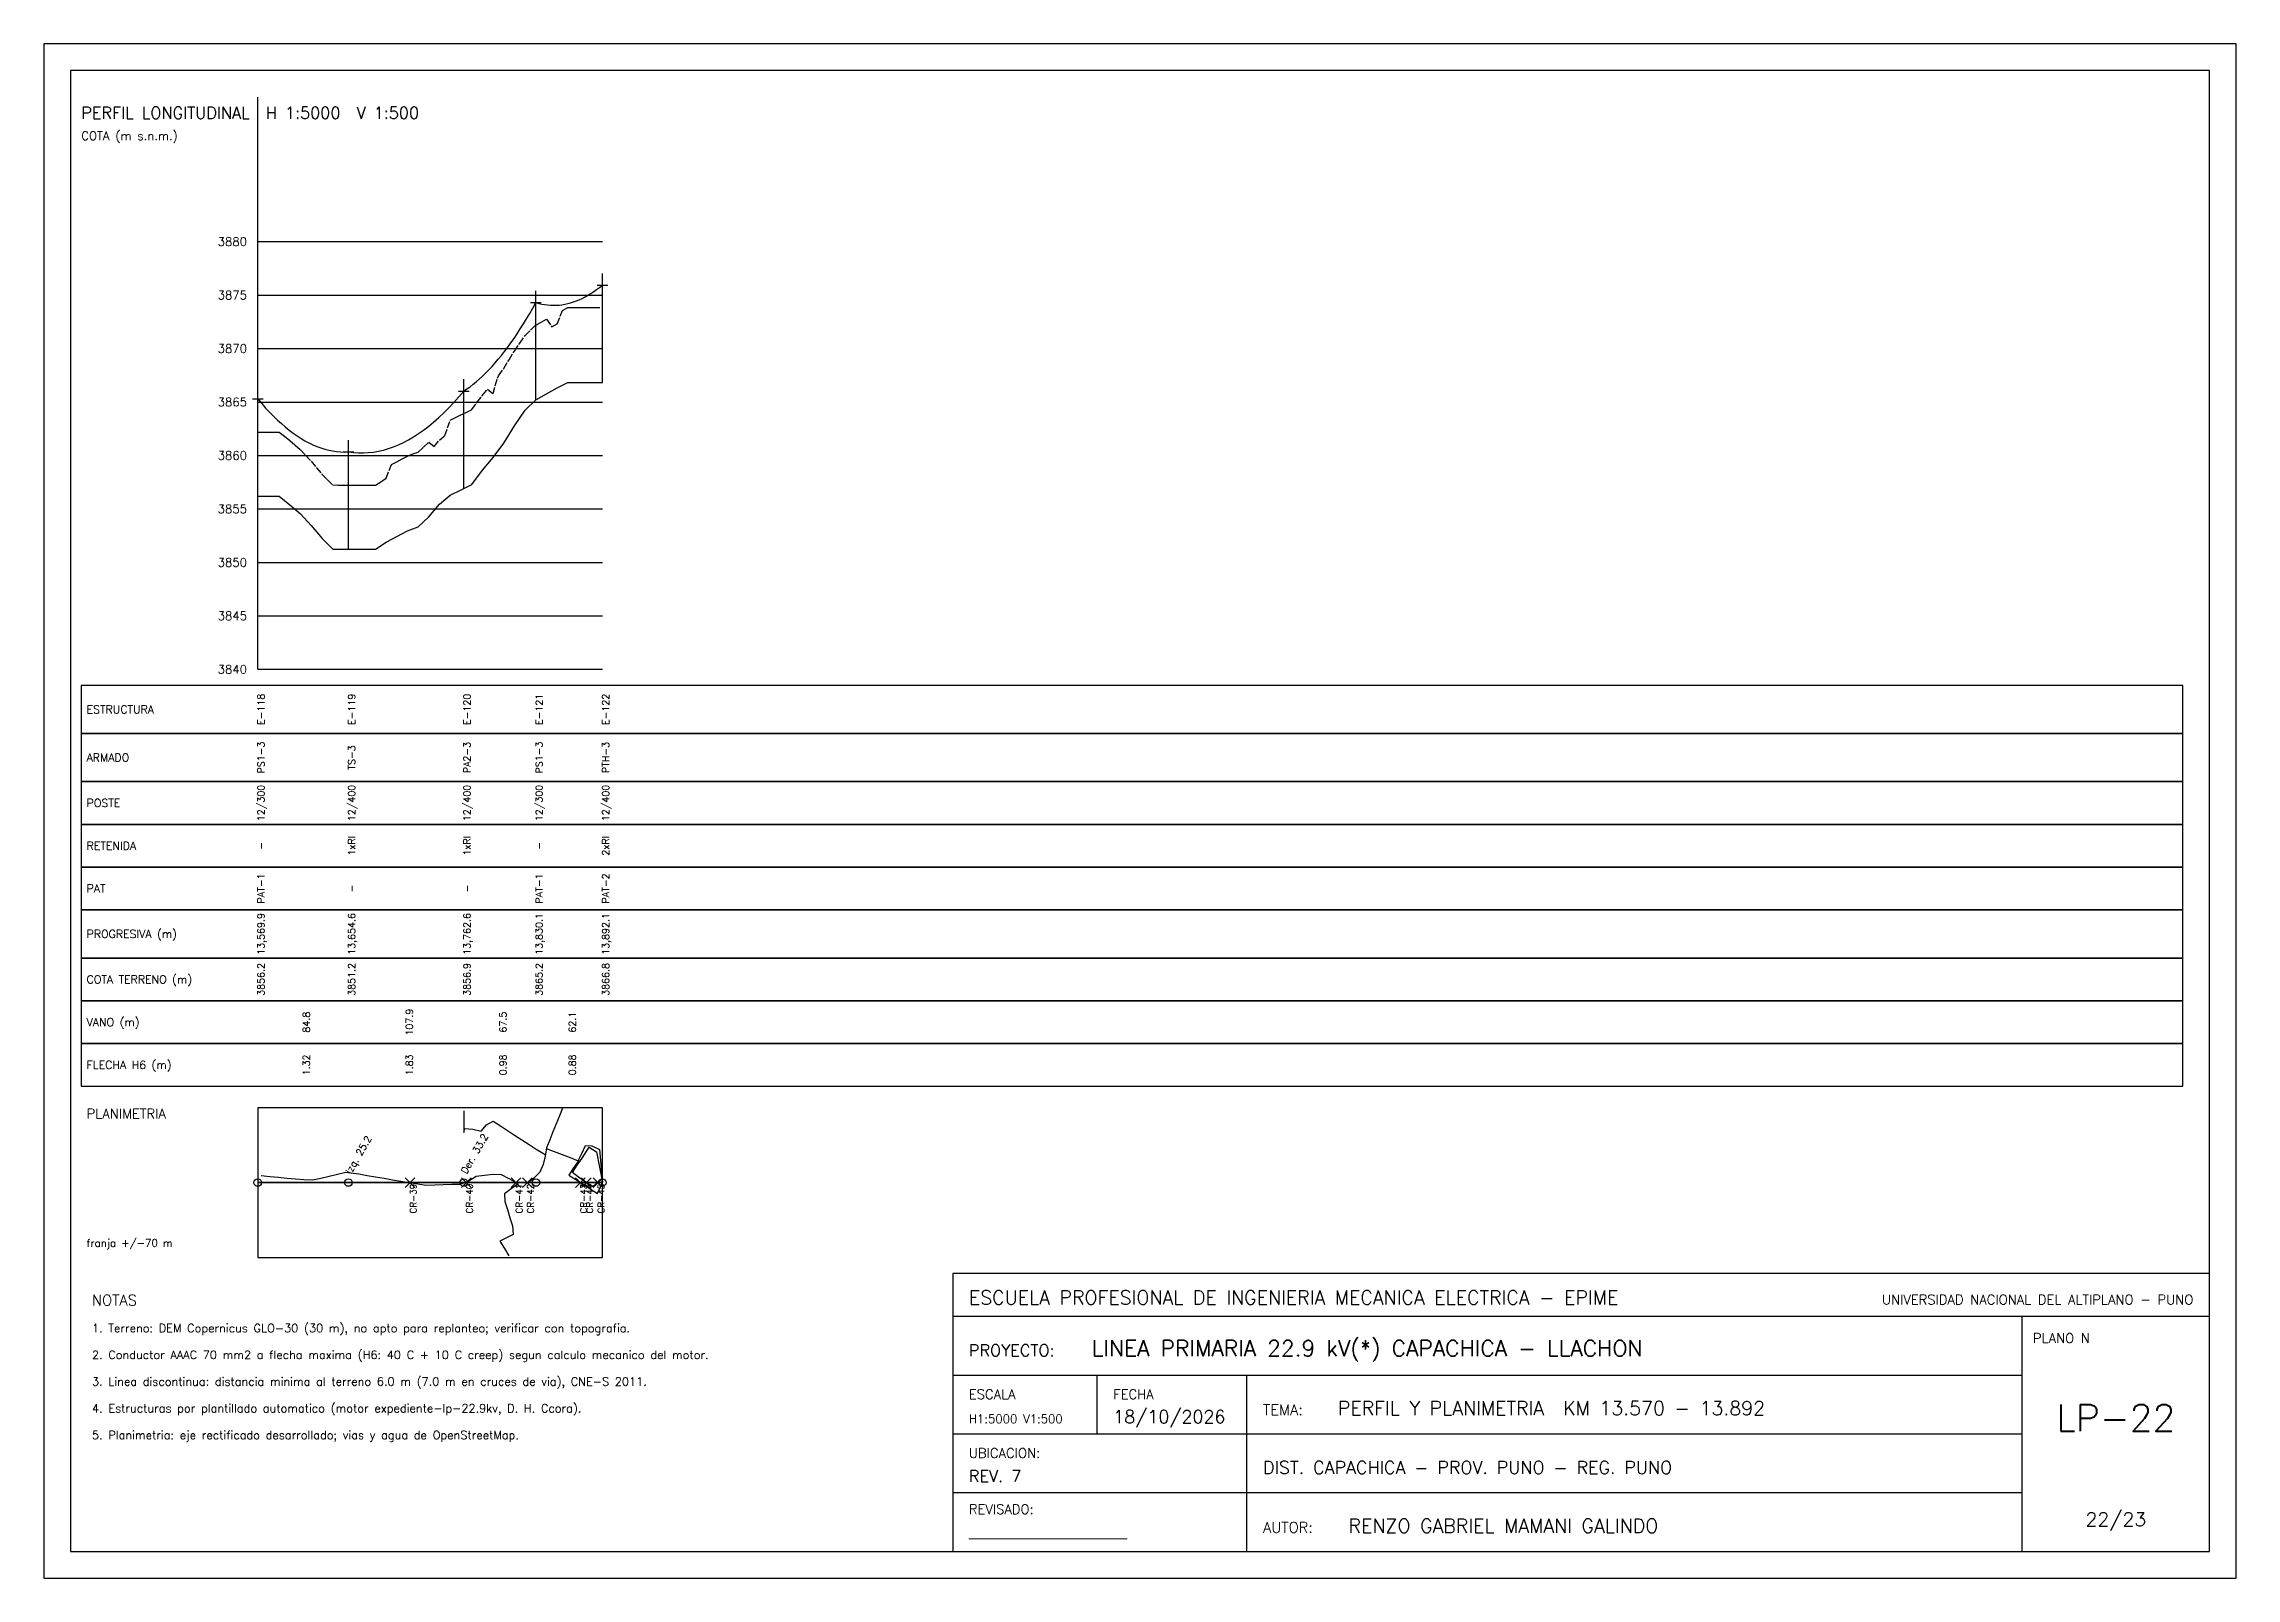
# Paper-space layout 'LP-22' of a CAD drawing. Header units: metres, sheet in millimetres. Extents: x 5 to 415, y 5 to 292.
import ezdxf
from ezdxf.enums import TextEntityAlignment as Align

# ---------------------------------------------------------------- set-up
doc = ezdxf.new("R2010")
doc.units = ezdxf.units.M
doc.linetypes.add('DASHED', pattern=[1.524, 1.27, -0.254])
for name, color, linetype in [('AGUA', 5, 'Continuous'), ('CRUCES', 30, 'Continuous'), ('MARCO', 7, 'Continuous'), ('PP_CONDUCTOR', 5, 'Continuous'), ('PP_DIST_SEGURIDAD', 6, 'DASHED'), ('PP_GRILLA', 8, 'Continuous'), ('PP_POSTE', 1, 'Continuous'), ('PP_TABLA', 8, 'Continuous'), ('PP_TERRENO', 34, 'Continuous'), ('PP_TEXTO', 7, 'Continuous'), ('ROTULO', 7, 'Continuous'), ('RP_CONDUCTOR', 5, 'Continuous'), ('RP_POSTE', 1, 'Continuous'), ('VIAS', 8, 'Continuous')]:
    doc.layers.add(name, color=color, linetype=linetype)
doc.styles.add('ROMANS', font='romans.shx')

psp = doc.layouts.new('LP-22')

# ---------------------------------------------------------------- linework, layer by layer
at = {"layer": 'AGUA'}
for points in [[(109.27, 79.1), (109.45, 79), (109.27, 79.1)], [(109.45, 79), (109.44, 79.39), (109.45, 79), (109.45, 79), (109.45, 79), (109.45, 79), (109.45, 79), (109.45, 79)]]:
    psp.add_lwpolyline(points, dxfattribs=at)
at = {"layer": 'CRUCES'}
for p, q in [((72.58, 78.1), (74.38, 79.9)), ((72.58, 79.9), (74.38, 78.1)), ((83.1, 78.1), (84.9, 79.9)), ((83.1, 79.9), (84.9, 78.1)), ((92.4, 78.1), (94.2, 79.9)), ((92.4, 79.9), (94.2, 78.1)), ((94.52, 78.1), (96.32, 79.9)), ((94.52, 79.9), (96.32, 78.1)), ((104.44, 78.1), (106.24, 79.9)), ((104.44, 79.9), (106.24, 78.1)), ((105.58, 78.1), (107.38, 79.9)), ((105.58, 79.9), (107.38, 78.1)), ((107.72, 78.1), (109.52, 79.9)), ((107.72, 79.9), (109.52, 78.1))]:
    psp.add_line(p, q, dxfattribs=at)
at = {"layer": 'MARCO'}
for points in [[(5, 5), (415, 5), (415, 292), (5, 292)], [(10, 10), (410, 10), (410, 287), (10, 287)]]:
    psp.add_lwpolyline(points, close=True, dxfattribs=at)
at = {"layer": 'PP_CONDUCTOR'}
for points in [[(97.03, 243.61), (97.57, 243.46), (98.11, 243.33), (98.65, 243.24), (99.19, 243.16), (99.73, 243.12), (100.27, 243.1), (100.81, 243.11), (101.35, 243.14), (101.89, 243.21), (102.43, 243.3), (102.97, 243.41), (103.51, 243.55), (104.05, 243.72), (104.59, 243.92), (105.13, 244.14), (105.67, 244.39), (106.21, 244.66), (106.75, 244.96), (107.29, 245.29), (107.83, 245.65), (108.37, 246.03), (108.91, 246.44), (109.45, 246.87)], [(83.53, 227.05), (84.12, 227.44), (84.71, 227.87), (85.29, 228.32), (85.88, 228.8), (86.47, 229.31), (87.06, 229.86), (87.64, 230.43), (88.23, 231.03), (88.82, 231.66), (89.4, 232.32), (89.99, 233.01), (90.58, 233.73), (91.16, 234.48), (91.75, 235.26), (92.34, 236.07), (92.93, 236.91), (93.51, 237.78), (94.1, 238.67), (94.69, 239.6), (95.27, 240.56), (95.86, 241.55), (96.45, 242.56), (97.03, 243.61)], [(45, 225.59), (45.74, 224.72), (46.47, 223.88), (47.21, 223.09), (47.95, 222.34), (48.69, 221.63), (49.42, 220.96), (50.16, 220.33), (50.9, 219.74), (51.63, 219.18), (52.37, 218.67), (53.11, 218.2), (53.84, 217.77), (54.58, 217.38), (55.32, 217.02), (56.06, 216.71), (56.79, 216.44), (57.53, 216.21), (58.27, 216.02), (59, 215.87), (59.74, 215.75), (60.48, 215.68), (61.21, 215.65), (61.95, 215.66)], [(61.95, 215.66), (62.89, 215.54), (63.83, 215.48), (64.77, 215.48), (65.71, 215.53), (66.64, 215.64), (67.58, 215.8), (68.52, 216.02), (69.46, 216.3), (70.4, 216.63), (71.34, 217.01), (72.27, 217.45), (73.21, 217.94), (74.15, 218.5), (75.09, 219.1), (76.03, 219.76), (76.97, 220.48), (77.9, 221.25), (78.84, 222.08), (79.78, 222.96), (80.72, 223.9), (81.66, 224.9), (82.6, 225.94), (83.53, 227.05)]]:
    psp.add_lwpolyline(points, dxfattribs=at)
at = {"layer": 'PP_DIST_SEGURIDAD'}
psp.add_lwpolyline([(45, 219.39), (46, 219.39), (47, 219.39), (48, 219.39), (49, 219.39), (50, 218.61), (51, 217.81), (52, 216.95), (53, 216.08), (54, 215.01), (55, 213.94), (56, 212.72), (57, 211.5), (58, 210.49), (59, 209.48), (60, 209.46), (61, 209.46), (62, 209.46), (63, 209.46), (64, 209.46), (65, 209.46), (66, 209.46), (67, 209.46), (68, 210.1), (69, 210.77), (70, 213.31), (71, 213.84), (72, 214.37), (73, 214.9), (74, 215.28), (75, 215.65), (76, 216.57), (77, 217.5), (78, 216.68), (79, 217.86), (80, 218.73), (81, 221.58), (82, 222.09), (83, 222.59), (84, 223.07), (85, 223.56), (86, 224.9), (87, 226.25), (88, 227.41), (89, 226.57), (90, 229.93), (91, 231.3), (92, 232.91), (93, 234.53), (94, 235.99), (95, 237.45), (96, 238.42), (97, 239.38), (98, 239.94), (99, 240.49), (100, 239.07), (101, 239.64), (102, 242.15), (103, 242.66), (104, 242.67), (105, 242.67), (106, 242.67), (107, 242.67), (108, 242.67), (109, 242.67)], dxfattribs=at)
at = {"layer": 'PP_GRILLA'}
for p, q in [((45, 175), (45, 282)), ((45, 255), (109.45, 255)), ((45, 245), (109.45, 245)), ((45, 235), (109.45, 235)), ((45, 225), (109.45, 225)), ((45, 215), (109.45, 215)), ((45, 205), (109.45, 205)), ((45, 195), (109.45, 195)), ((45, 185), (109.45, 185)), ((45, 175), (109.45, 175))]:
    psp.add_line(p, q, dxfattribs=at)
at = {"layer": 'PP_POSTE'}
for p, q in [((108.45, 246.87), (110.45, 246.87)), ((109.45, 228.67), (109.45, 249.07)), ((96.03, 243.61), (98.03, 243.61)), ((97.03, 225.41), (97.03, 245.81)), ((44, 225.59), (46, 225.59)), ((45, 207.39), (45, 227.79)), ((82.53, 227.05), (84.53, 227.05)), ((83.53, 208.85), (83.53, 229.25)), ((61.95, 197.46), (61.95, 217.86)), ((60.95, 215.66), (62.95, 215.66))]:
    psp.add_line(p, q, dxfattribs=at)
at = {"layer": 'PP_TABLA'}
for points in [[(12, 163), (405, 163), (405, 172), (12, 172)], [(12, 154), (405, 154), (405, 163), (12, 163)], [(12, 146), (405, 146), (405, 154), (12, 154)], [(12, 138), (405, 138), (405, 146), (12, 146)], [(12, 130), (405, 130), (405, 138), (12, 138)], [(12, 121), (405, 121), (405, 130), (12, 130)], [(12, 113), (405, 113), (405, 121), (12, 121)], [(12, 105), (405, 105), (405, 113), (12, 113)], [(12, 97), (405, 97), (405, 105), (12, 105)], [(45, 65), (109.45, 65), (109.45, 93), (45, 93)]]:
    psp.add_lwpolyline(points, close=True, dxfattribs=at)
at = {"layer": 'PP_TERRENO'}
psp.add_lwpolyline([(45.02, 207.39), (47.02, 207.39), (49.02, 207.39), (51.02, 205.79), (53.02, 204.06), (55.02, 201.92), (57.02, 199.48), (59.02, 197.46), (61.02, 197.46), (63.02, 197.46), (65.02, 197.46), (67.02, 197.46), (69.02, 198.78), (71.02, 199.86), (73.02, 200.91), (75.02, 201.66), (77.02, 203.52), (79.02, 205.89), (81.02, 207.6), (83.02, 208.6), (85.02, 209.57), (87.02, 212.28), (89.02, 214.6), (91.02, 217.33), (93.02, 220.56), (95.02, 223.48), (97.02, 225.4), (99.02, 226.51), (101.02, 227.65), (103.02, 228.67), (105.02, 228.67), (107.02, 228.67), (109.02, 228.67), (109.45, 228.67)], dxfattribs=at)
at = {"layer": 'ROTULO'}
for p, q in [((175, 54), (375, 54)), ((175, 54), (410, 54)), ((375, 10), (375, 54)), ((175, 43), (375, 43)), ((202, 32), (202, 43)), ((230, 10), (230, 43)), ((175, 32), (375, 32)), ((175, 21), (375, 21))]:
    psp.add_line(p, q, dxfattribs=at)
psp.add_lwpolyline([(175, 10), (410, 10), (410, 62), (175, 62)], close=True, dxfattribs=at)
at = {"layer": 'RP_CONDUCTOR', "lineweight": 35}
psp.add_line((45, 79), (109.45, 79), dxfattribs=at)
at = {"layer": 'RP_POSTE'}
for centre in [(45, 79), (61.95, 79), (83.53, 79), (97.03, 79), (109.45, 79)]:
    psp.add_circle(centre, 0.7, dxfattribs=at)
at = {"layer": 'VIAS'}
for points in [[(83.53, 92.42), (83.53, 91.44), (83.53, 90.31), (83.53, 89.66), (83.53, 89), (83.53, 88.34), (83.73, 89.09), (85.25, 89), (86.8, 88.61), (87.79, 89.79), (89.04, 90.46), (90.39, 89.61), (91.72, 88.72), (93.05, 87.84), (94.39, 86.97), (95.74, 86.1), (97.09, 85.24), (98.46, 84.42), (98.83, 84.19)], [(102.02, 92.93), (101.42, 91.45), (100.81, 89.97), (100.21, 88.48), (99.61, 87), (99.01, 85.52), (98.77, 83.94), (98.36, 82.4), (97.75, 80.96), (96.61, 79.85), (95.79, 79.05)], [(98.96, 85.39), (100.45, 84.81), (101.94, 84.24), (103.43, 83.66), (104.93, 83.08), (105.62, 84.46), (106.29, 85.92), (107.49, 85.89), (108.93, 85.19), (109.45, 79), (109.45, 79), (109.45, 79), (109.45, 79), (109.45, 79), (109.45, 79), (109.45, 79), (109.45, 79), (109.45, 79), (109.45, 79), (109.45, 79), (109.45, 79), (109.45, 79)], [(104.98, 83.06), (104.08, 81.74), (103.19, 80.41), (104.51, 79.54), (105.86, 78.68), (107.2, 77.81), (108.55, 76.95), (109.45, 79), (109.45, 79), (109.45, 79), (109.45, 79), (109.45, 79), (109.45, 79), (109.45, 79), (109.45, 79), (109.45, 79), (109.45, 79), (109.45, 79), (109.45, 79), (109.45, 79)], [(107, 85.63), (108.34, 84.75), (109.45, 79), (109.45, 79), (109.45, 79), (109.45, 79), (108.66, 79.06), (107.67, 78.23), (106.33, 79.1), (104.99, 79.98), (103.89, 80.9), (104.77, 82.24), (105.65, 83.57), (106.53, 84.91), (107, 85.63)], [(105.25, 82.96), (104.98, 83.06)], [(45.67, 80.31), (47.27, 80.16), (48.86, 80.01), (50.45, 79.85), (52.04, 79.7), (53.64, 79.55), (55.22, 79.48), (56.78, 79.85), (58.34, 80.21), (59.9, 80.58), (61.45, 80.95), (63.89, 80.64), (65.46, 80.31), (67.04, 80.05), (68.62, 79.79), (70.2, 79.53), (71.78, 79.28), (73.35, 79.02), (74.93, 78.76), (76.52, 78.54), (78.11, 78.59), (79.71, 78.63), (81.31, 78.67), (82.91, 78.71), (84.49, 79.33), (85.83, 80.17), (87.41, 80.37), (89, 80.58), (90.54, 80.5), (91.95, 79.74), (93.35, 78.98), (94.9, 78.93), (95.79, 79.05)], [(93.71, 78.78), (92.42, 77.84), (91.13, 76.89), (91.23, 75.48), (91.7, 73.95), (92.17, 72.42), (92.64, 70.89), (92.78, 69.3), (91.5, 68.65), (90.29, 68.05), (91.12, 66.68), (91.95, 65.31)], [(109.45, 79), (109.45, 79), (109.45, 79), (109.45, 79), (109.45, 79), (109.45, 79), (109.45, 79), (109.45, 79), (109.45, 79), (109.45, 79), (109.45, 79), (109.45, 79), (109.45, 79), (109.45, 79), (109.45, 79), (109.45, 79), (109.45, 79), (109.45, 79), (109.45, 79), (109.45, 79), (109.45, 79), (109.45, 79), (109.45, 79), (109.45, 79), (109.45, 79), (109.45, 79), (109.45, 79), (109.45, 79), (109.45, 79), (109.45, 79), (109.45, 79), (109.45, 79), (109.45, 79), (109.45, 79), (109.45, 79), (109.45, 79), (109.45, 79), (109.45, 79), (109.45, 79), (109.45, 79), (109.45, 79), (109.45, 79), (109.45, 79), (109.45, 79), (109.45, 79), (109.45, 79), (109.45, 79), (109.45, 79), (109.45, 79), (109.45, 79), (109.45, 79), (109.45, 79), (109.45, 79), (109.45, 79), (109.45, 79), (109.45, 79), (109.45, 79), (109.45, 79), (109.45, 79), (109.45, 79), (109.45, 79), (109.45, 79), (109.45, 79), (109.45, 79), (109.45, 79), (109.45, 79), (109.45, 79), (109.45, 79), (109.45, 79), (109.45, 79), (109.45, 79), (109.45, 79), (109.45, 79), (109.45, 79), (109.45, 79), (109.45, 79), (109.45, 79), (109.45, 79), (109.45, 79), (109.45, 79), (109.45, 79), (109.45, 79), (109.45, 79), (109.45, 79), (109.45, 79), (109.45, 79), (109.45, 79), (109.45, 79), (109.45, 79), (109.45, 79), (109.45, 79), (109.45, 79), (109.45, 79), (109.45, 79), (109.45, 79), (109.45, 79), (109.45, 79), (109.45, 79), (109.45, 79), (109.45, 79), (109.45, 79), (109.45, 79), (109.45, 79), (109.45, 79), (109.45, 79), (109.45, 79), (109.45, 79), (109.45, 79), (109.45, 79), (109.45, 79), (109.45, 79), (109.45, 79), (109.45, 79), (109.45, 79), (109.45, 79), (109.45, 79), (109.45, 79), (109.45, 79), (109.45, 79), (109.45, 79), (109.45, 79), (109.45, 79), (109.45, 79), (109.45, 79), (109.45, 79), (109.45, 79), (109.45, 79), (109.45, 79), (109.45, 79), (109.45, 79), (109.45, 79), (109.45, 79), (109.45, 79), (109.45, 79), (109.45, 79), (109.45, 79), (109.45, 79), (109.45, 79), (109.45, 79), (109.45, 79), (109.45, 79), (109.45, 79), (109.45, 79), (109.45, 79), (109.45, 79), (109.45, 79), (109.45, 79), (109.45, 79), (109.45, 79), (109.45, 79), (109.45, 79), (109.45, 79), (109.45, 79), (109.45, 79), (109.45, 79), (109.45, 79), (109.45, 79), (109.45, 79), (109.45, 79), (109.45, 79), (109.45, 79), (109.45, 79), (109.45, 79), (109.45, 79), (109.45, 79), (109.45, 79), (109.45, 79), (109.45, 79), (109.45, 79), (109.45, 79), (109.45, 79), (109.45, 79), (109.45, 79), (109.45, 79), (109.45, 79), (109.45, 79), (109.45, 79), (109.45, 79), (109.45, 79), (109.45, 79), (109.45, 79), (109.45, 79), (109.45, 79), (109.45, 79), (109.45, 79), (109.45, 79), (109.45, 79), (109.45, 79), (109.45, 79), (109.45, 79), (109.45, 79), (109.45, 79), (109.45, 79), (109.45, 79), (109.45, 79), (109.45, 79), (109.45, 79), (109.45, 79), (109.45, 79), (109.45, 79), (109.45, 79), (109.45, 79), (109.45, 79), (109.45, 79), (109.45, 79), (109.45, 79), (109.45, 79), (109.45, 79)], [(109.45, 79), (109.45, 79), (109.45, 79), (109.45, 79), (109.45, 79), (109.45, 79), (109.45, 79), (109.45, 79), (109.45, 79), (109.45, 79), (109.45, 79), (109.45, 79), (109.45, 79), (109.45, 79), (109.45, 79), (109.45, 79), (109.45, 79), (109.45, 79), (109.45, 79), (109.45, 79), (109.45, 79), (109.45, 79), (109.45, 79), (109.45, 79), (109.45, 79), (109.45, 79), (109.45, 79), (109.45, 79), (109.45, 79), (109.45, 79), (109.45, 79), (109.45, 79), (109.45, 79), (109.45, 79), (109.45, 79), (109.45, 79), (109.45, 79), (109.45, 79), (109.45, 79), (109.45, 79), (109.45, 79), (109.45, 79), (109.45, 79), (109.45, 79), (109.45, 79), (109.45, 79), (109.45, 79), (109.45, 79), (109.45, 79), (109.45, 79), (109.45, 79), (109.45, 79), (109.45, 79), (109.45, 79), (109.45, 79), (109.45, 79), (109.45, 79), (109.45, 79), (109.45, 79), (109.45, 79), (109.45, 79), (109.45, 79), (109.45, 79), (109.45, 79), (109.45, 79), (109.45, 79), (109.45, 79), (109.45, 79), (109.45, 79), (109.45, 79), (109.45, 79), (109.45, 79), (109.45, 79), (109.45, 79)], [(109.45, 79), (109.45, 79)]]:
    psp.add_lwpolyline(points, dxfattribs=at)

# ---------------------------------------------------------------- texts
at = {"layer": 'CRUCES', "style": 'ROMANS'}
for s, p in [('CR-39', (73.48, 76)), ('CR-40', (84, 76)), ('CR-41', (93.3, 76)), ('CR-42', (95.42, 76)), ('CR-43', (105.34, 76)), ('CR-44', (106.48, 76)), ('CR-45', (108.62, 76))]:
    psp.add_text(s, height=1.2, rotation=90, dxfattribs=at).set_placement(p, align=Align.TOP_CENTER)
at = {"layer": 'PP_GRILLA', "style": 'ROMANS'}
for s, p in [('3880', (43, 255)), ('3875', (43, 245)), ('3870', (43, 235)), ('3865', (43, 225)), ('3860', (43, 215)), ('3855', (43, 205)), ('3850', (43, 195)), ('3845', (43, 185)), ('3840', (43, 175))]:
    psp.add_text(s, height=1.6, dxfattribs=at).set_placement(p, align=Align.MIDDLE_RIGHT)
at = {"layer": 'PP_TEXTO', "style": 'ROMANS'}
for s, height, p in [('PERFIL LONGITUDINAL  H 1:5000  V 1:500', 2.2, (12, 278)), ('COTA (m s.n.m.)', 1.6, (12, 274)), ('PLANIMETRIA', 1.8, (13, 91)), ('franja +/-70 m', 1.4, (13, 67)), ('NOTAS', 2, (14, 56)), ('1. Terreno: DEM Copernicus GLO-30 (30 m), no apto para replanteo; verificar con topografia.', 1.55, (14, 51)), ('2. Conductor AAAC 70 mm2 a flecha maxima (H6: 40 C + 10 C creep) segun calculo mecanico del motor.', 1.55, (14, 46)), ('3. Linea discontinua: distancia minima al terreno 6.0 m (7.0 m en cruces de via), CNE-S 2011.', 1.55, (14, 41)), ('4. Estructuras por plantillado automatico (motor expediente-lp-22.9kv, D. H. Ccora).', 1.55, (14, 36)), ('5. Planimetria: eje rectificado desarrollado; vias y agua de OpenStreetMap.', 1.55, (14, 31))]:
    psp.add_text(s, height=height, dxfattribs=at).set_placement(p)
for s, p in [('ESTRUCTURA', (13, 167.5)), ('ARMADO', (13, 158.5)), ('POSTE', (13, 150)), ('RETENIDA', (13, 142)), ('PAT', (13, 134)), ('PROGRESIVA (m)', (13, 125.5)), ('COTA TERRENO (m)', (13, 117)), ('VANO (m)', (13, 109)), ('FLECHA H6 (m)', (13, 101))]:
    psp.add_text(s, height=1.5, dxfattribs=at).set_placement(p, align=Align.MIDDLE_LEFT)
for s, p in [('E-118', (45.6, 167.5)), ('E-119', (62.55, 167.5)), ('E-120', (84.13, 167.5)), ('E-121', (97.63, 167.5)), ('E-122', (110.05, 167.5)), ('PS1-3', (45.6, 158.5)), ('TS-3', (62.55, 158.5)), ('PA2-3', (84.13, 158.5)), ('PS1-3', (97.63, 158.5)), ('PTH-3', (110.05, 158.5)), ('12/300', (45.6, 150)), ('12/400', (62.55, 150)), ('12/400', (84.13, 150)), ('12/300', (97.63, 150)), ('12/400', (110.05, 150)), ('1xRI', (62.55, 142)), ('1xRI', (84.13, 142)), ('2xRI', (110.05, 142)), ('-', (45.6, 142)), ('-', (97.63, 142)), ('PAT-1', (45.6, 134)), ('PAT-1', (97.63, 134)), ('PAT-2', (110.05, 134)), ('-', (62.55, 134)), ('-', (84.13, 134)), ('13,569.9', (45.6, 125.5)), ('13,654.6', (62.55, 125.5)), ('13,762.6', (84.13, 125.5)), ('13,830.1', (97.63, 125.5)), ('13,892.1', (110.05, 125.5)), ('3856.2', (45.6, 117)), ('3851.2', (62.55, 117)), ('3856.9', (84.13, 117)), ('3865.2', (97.63, 117)), ('3866.8', (110.05, 117)), ('84.8', (54.08, 109)), ('107.9', (73.34, 109)), ('67.5', (90.88, 109)), ('62.1', (103.84, 109)), ('1.32', (54.08, 101)), ('1.83', (73.34, 101)), ('0.98', (90.88, 101)), ('0.88', (103.84, 101))]:
    psp.add_text(s, height=1.3, rotation=90, dxfattribs=at).set_placement(p, align=Align.MIDDLE_CENTER)
for s, p in [('Izq. 25.2', (62.45, 80.5)), ('Der. 33.2', (84.03, 80.5))]:
    psp.add_text(s, height=1.3, rotation=60, dxfattribs=at).set_placement(p)
at = {"layer": 'ROTULO', "style": 'ROMANS'}
for s, height, p in [('ESCUELA PROFESIONAL DE INGENIERIA MECANICA ELECTRICA - EPIME', 2.6, (178, 56.2)), ('LINEA PRIMARIA 22.9 kV(*) CAPACHICA - LLACHON', 3, (201, 46.5)), ('PLANO N', 1.8, (377, 49)), ('PROYECTO:', 2.2, (178, 46.5)), ('ESCALA', 1.8, (178, 38.5)), ('FECHA', 1.8, (205, 38.5)), ('TEMA:', 2, (233, 35.5)), ('PERFIL Y PLANIMETRIA  KM 13.570 - 13.892', 2.6, (247, 35.5)), ('H1:5000 V1:500', 1.6, (178, 34)), ('18/10/2026', 2.4, (205, 34)), ('UBICACION:', 1.8, (178, 27.5)), ('REV. 7', 2.2, (178, 23)), ('DIST. CAPACHICA - PROV. PUNO - REG. PUNO', 2.4, (233, 24.5)), ('REVISADO:', 1.8, (178, 17)), ('________________________', 1.8, (178, 12.5)), ('AUTOR:', 2, (233, 13.5)), ('RENZO GABRIEL MAMANI GALINDO', 2.6, (249, 13.5))]:
    psp.add_text(s, height=height, dxfattribs=at).set_placement(p)
psp.add_text('UNIVERSIDAD NACIONAL DEL ALTIPLANO - PUNO', height=1.8, dxfattribs=at).set_placement((407, 56.2), align=Align.RIGHT)
for s, height, p in [('LP-22', 5, (392.5, 35)), ('22/23', 2.6, (392.5, 16))]:
    psp.add_text(s, height=height, dxfattribs=at).set_placement(p, align=Align.MIDDLE_CENTER)

doc.saveas('drawing.dxf')
